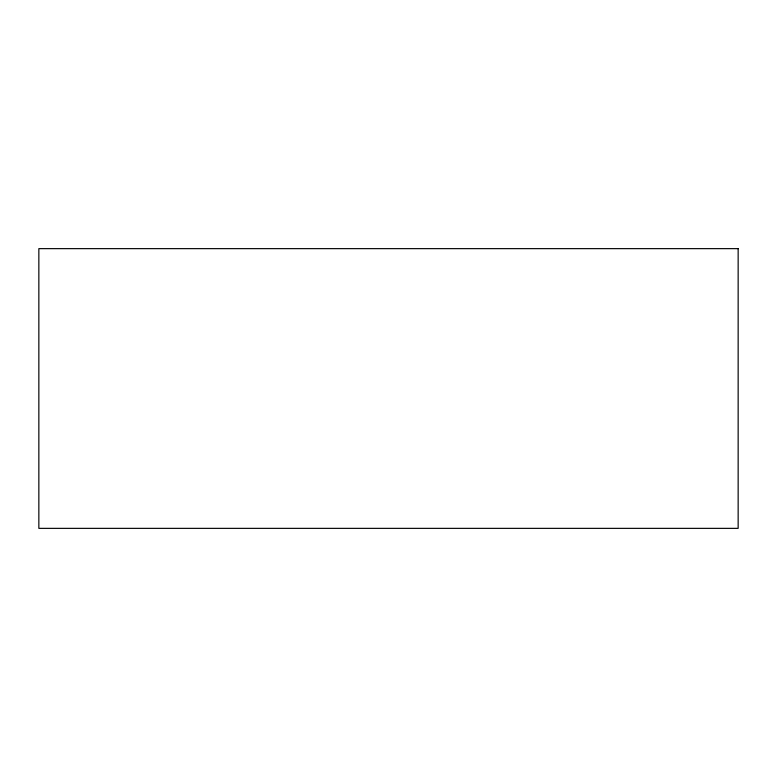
<?xml version="1.0" encoding="UTF-8"?>
<svg xmlns="http://www.w3.org/2000/svg" width="777" height="777" viewBox="0 0 777 777"><rect width="100%" height="100%" fill="white"/><g stroke="black" fill="none" stroke-linecap="round" stroke-linejoin="round"><path stroke-width="1.17" d="M738.15 248.64L38.85 248.64L38.85 528.36L738.15 528.36L738.15 248.64"/></g></svg>
